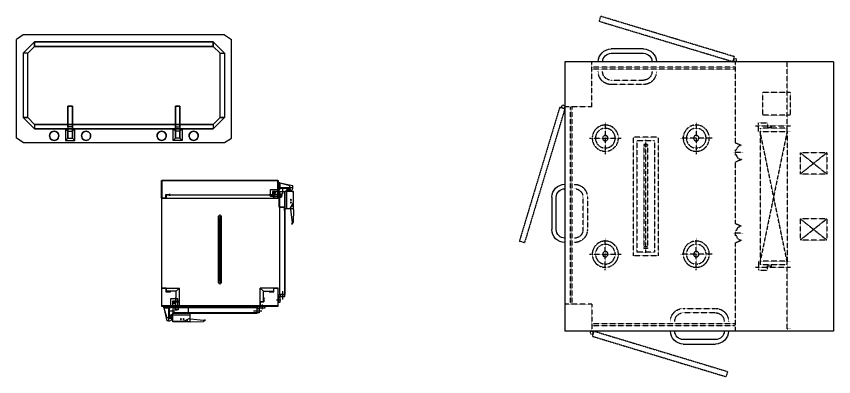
# Model space of a CAD drawing. Header units: millimetres. Extents: x 10903 to 284569, y 2319 to 62017.
# Drawn here: x 241395 to 245955, y 35593 to 37600 of the extents above; entities that cross this region are included whole.
import ezdxf

# ---------------------------------------------------------------- set-up
doc = ezdxf.new("R2010")
doc.units = ezdxf.units.MM
doc.linetypes.add('HIDDEN', pattern=[0.375, 0.25, -0.125])
doc.layers.add('빌트인', color=8, linetype='Continuous')

# ---------------------------------------------------------------- blocks, each defined once
blk = doc.blocks.new('SINK3')
at = {"layer": '빌트인', "linetype": 'Continuous'}
for p, q in [((-561.9, 0), (-600, -25.4)), ((-561.9, 0), (561.9, 0)), ((561.9, 0), (600, -25.4)), ((-600, -25.4), (-600, -574.6)), ((-413.7, -31.6), (-414.5, -38.2)), ((-414.5, -38.2), (-413.7, -31.6)), ((-413.7, -31.6), (-414.5, -38.2)), ((-414.5, -38.2), (-413.7, -31.6)), ((-414.5, -38.2), (-414.5, -38.2)), ((-414.5, -38.2), (-413.7, -44.8)), ((-414.5, -38.2), (-414.5, -38.2)), ((-413.7, -44.8), (-414.5, -38.2)), ((-414.5, -38.2), (-413.7, -44.8)), ((-413.7, -44.8), (-414.5, -38.2)), ((-411.1, -25.4), (-413.7, -31.6)), ((-413.7, -31.6), (-411.1, -25.4)), ((-411.1, -25.4), (-413.7, -31.6)), ((-413.7, -31.6), (-411.1, -25.4)), ((-413.7, -31.6), (-413.7, -31.6)), ((-413.7, -31.6), (-413.7, -31.6)), ((-413.7, -44.8), (-413.7, -44.8)), ((-413.7, -44.8), (-411.1, -51)), ((-413.7, -44.8), (-413.7, -44.8)), ((-411.1, -51), (-413.7, -44.8)), ((-413.7, -44.8), (-411.1, -51)), ((-411.1, -51), (-413.7, -44.8)), ((-407.1, -20.2), (-411.1, -25.4)), ((-411.1, -25.4), (-407.1, -20.2)), ((-407.1, -20.2), (-411.1, -25.4)), ((-411.1, -25.4), (-407.1, -20.2)), ((-411.1, -25.4), (-411.1, -25.4)), ((-411.1, -25.4), (-411.1, -25.4)), ((-401.8, -16.2), (-407.1, -20.2)), ((-407.1, -20.2), (-401.8, -16.2)), ((-401.8, -16.2), (-407.1, -20.2)), ((-407.1, -20.2), (-401.8, -16.2)), ((-407.1, -20.2), (-407.1, -20.2)), ((-407.1, -20.2), (-407.1, -20.2)), ((-395.6, -13.6), (-401.8, -16.2)), ((-401.8, -16.2), (-395.6, -13.6)), ((-395.6, -13.6), (-401.8, -16.2)), ((-401.8, -16.2), (-395.6, -13.6)), ((-401.8, -16.2), (-401.8, -16.2)), ((-401.8, -16.2), (-401.8, -16.2)), ((-389.1, -12.8), (-395.6, -13.6)), ((-395.6, -13.6), (-389.1, -12.8)), ((-389.1, -12.8), (-395.6, -13.6)), ((-395.6, -13.6), (-389.1, -12.8)), ((-395.6, -13.6), (-395.6, -13.6)), ((-395.6, -13.6), (-395.6, -13.6)), ((-382.5, -13.6), (-389.1, -12.8)), ((-389.1, -12.8), (-389.1, -12.8)), ((-389.1, -12.8), (-382.5, -13.6)), ((-382.5, -13.6), (-389.1, -12.8)), ((-389.1, -12.8), (-382.5, -13.6)), ((-389.1, -12.8), (-389.1, -12.8)), ((-376.3, -16.2), (-382.5, -13.6)), ((-382.5, -13.6), (-382.5, -13.6)), ((-382.5, -13.6), (-376.3, -16.2)), ((-376.3, -16.2), (-382.5, -13.6)), ((-382.5, -13.6), (-376.3, -16.2)), ((-382.5, -13.6), (-382.5, -13.6)), ((-371.1, -20.2), (-376.3, -16.2)), ((-376.3, -16.2), (-376.3, -16.2)), ((-376.3, -16.2), (-371.1, -20.2)), ((-371.1, -20.2), (-376.3, -16.2)), ((-376.3, -16.2), (-371.1, -20.2)), ((-376.3, -16.2), (-376.3, -16.2)), ((-367.1, -25.4), (-371.1, -20.2)), ((-371.1, -20.2), (-371.1, -20.2)), ((-371.1, -20.2), (-367.1, -25.4)), ((-367.1, -25.4), (-371.1, -20.2)), ((-371.1, -20.2), (-367.1, -25.4)), ((-371.1, -20.2), (-371.1, -20.2)), ((-364.5, -31.6), (-367.1, -25.4)), ((-367.1, -25.4), (-367.1, -25.4)), ((-367.1, -25.4), (-364.5, -31.6)), ((-364.5, -31.6), (-367.1, -25.4)), ((-367.1, -25.4), (-364.5, -31.6)), ((-367.1, -25.4), (-367.1, -25.4)), ((-367.1, -51), (-364.5, -44.8)), ((-364.5, -44.8), (-367.1, -51)), ((-367.1, -51), (-364.5, -44.8)), ((-364.5, -44.8), (-367.1, -51)), ((-363.6, -38.2), (-364.5, -31.6)), ((-364.5, -31.6), (-364.5, -31.6)), ((-364.5, -31.6), (-363.6, -38.2)), ((-363.6, -38.2), (-364.5, -31.6)), ((-364.5, -31.6), (-363.6, -38.2)), ((-364.5, -31.6), (-364.5, -31.6)), ((-364.5, -44.8), (-363.6, -38.2)), ((-363.6, -38.2), (-364.5, -44.8)), ((-364.5, -44.8), (-363.6, -38.2)), ((-363.6, -38.2), (-364.5, -44.8)), ((-364.5, -44.8), (-364.5, -44.8)), ((-364.5, -44.8), (-364.5, -44.8)), ((-363.6, -38.2), (-363.6, -38.2)), ((-363.6, -38.2), (-363.6, -38.2)), ((-312.8, -25.4), (-325.4, -12.8)), ((-325.4, -12.8), (-274.6, -12.8)), ((-325.4, -76.4), (-325.4, -12.8)), ((-312.8, -25.4), (-325.4, -12.8)), ((-312.8, -89.1), (-312.8, -25.4)), ((-312.8, -25.4), (-287.2, -25.4)), ((-312.8, -25.4), (-312.8, -63.6)), ((-312.8, -89.1), (-312.8, -25.4)), ((-312.8, -25.4), (-287.2, -25.4)), ((-287.2, -25.4), (-274.6, -12.8)), ((-287.2, -25.4), (-274.6, -12.8)), ((-287.2, -25.4), (-287.2, -89.1)), ((-287.2, -25.4), (-287.2, -63.6)), ((-287.2, -89.1), (-287.2, -25.4)), ((-274.6, -12.8), (-274.6, -76.4)), ((-235.5, -31.6), (-236.4, -38.2)), ((-236.4, -38.2), (-235.5, -31.6)), ((-235.5, -31.6), (-236.4, -38.2)), ((-236.4, -38.2), (-235.5, -31.6)), ((-236.4, -38.2), (-236.4, -38.2)), ((-236.4, -38.2), (-235.5, -44.8)), ((-236.4, -38.2), (-236.4, -38.2)), ((-235.5, -44.8), (-236.4, -38.2)), ((-236.4, -38.2), (-235.5, -44.8)), ((-235.5, -44.8), (-236.4, -38.2)), ((-232.9, -25.4), (-235.5, -31.6)), ((-235.5, -31.6), (-232.9, -25.4)), ((-232.9, -25.4), (-235.5, -31.6)), ((-235.5, -31.6), (-232.9, -25.4)), ((-235.5, -31.6), (-235.5, -31.6)), ((-235.5, -31.6), (-235.5, -31.6)), ((-235.5, -44.8), (-235.5, -44.8)), ((-235.5, -44.8), (-232.9, -51)), ((-235.5, -44.8), (-235.5, -44.8)), ((-232.9, -51), (-235.5, -44.8)), ((-235.5, -44.8), (-232.9, -51)), ((-232.9, -51), (-235.5, -44.8)), ((-228.9, -20.2), (-232.9, -25.4)), ((-232.9, -25.4), (-228.9, -20.2)), ((-228.9, -20.2), (-232.9, -25.4)), ((-232.9, -25.4), (-228.9, -20.2)), ((-232.9, -25.4), (-232.9, -25.4)), ((-232.9, -25.4), (-232.9, -25.4)), ((-223.7, -16.2), (-228.9, -20.2)), ((-228.9, -20.2), (-223.7, -16.2)), ((-223.7, -16.2), (-228.9, -20.2)), ((-228.9, -20.2), (-223.7, -16.2)), ((-228.9, -20.2), (-228.9, -20.2)), ((-228.9, -20.2), (-228.9, -20.2)), ((-217.5, -13.6), (-223.7, -16.2)), ((-223.7, -16.2), (-217.5, -13.6)), ((-217.5, -13.6), (-223.7, -16.2)), ((-223.7, -16.2), (-217.5, -13.6)), ((-223.7, -16.2), (-223.7, -16.2)), ((-223.7, -16.2), (-223.7, -16.2)), ((-210.9, -12.8), (-217.5, -13.6)), ((-217.5, -13.6), (-210.9, -12.8)), ((-210.9, -12.8), (-217.5, -13.6)), ((-217.5, -13.6), (-210.9, -12.8)), ((-217.5, -13.6), (-217.5, -13.6)), ((-217.5, -13.6), (-217.5, -13.6)), ((-204.4, -13.6), (-210.9, -12.8)), ((-210.9, -12.8), (-210.9, -12.8)), ((-210.9, -12.8), (-204.4, -13.6)), ((-204.4, -13.6), (-210.9, -12.8)), ((-210.9, -12.8), (-204.4, -13.6)), ((-210.9, -12.8), (-210.9, -12.8)), ((-198.2, -16.2), (-204.4, -13.6)), ((-204.4, -13.6), (-204.4, -13.6)), ((-204.4, -13.6), (-198.2, -16.2)), ((-198.2, -16.2), (-204.4, -13.6)), ((-204.4, -13.6), (-198.2, -16.2)), ((-204.4, -13.6), (-204.4, -13.6)), ((-192.9, -20.2), (-198.2, -16.2)), ((-198.2, -16.2), (-198.2, -16.2)), ((-198.2, -16.2), (-192.9, -20.2)), ((-192.9, -20.2), (-198.2, -16.2)), ((-198.2, -16.2), (-192.9, -20.2)), ((-198.2, -16.2), (-198.2, -16.2)), ((-188.9, -25.4), (-192.9, -20.2)), ((-192.9, -20.2), (-192.9, -20.2)), ((-192.9, -20.2), (-188.9, -25.4)), ((-188.9, -25.4), (-192.9, -20.2)), ((-192.9, -20.2), (-188.9, -25.4)), ((-192.9, -20.2), (-192.9, -20.2)), ((-186.3, -31.6), (-188.9, -25.4)), ((-188.9, -25.4), (-188.9, -25.4)), ((-188.9, -25.4), (-186.3, -31.6)), ((-186.3, -31.6), (-188.9, -25.4)), ((-188.9, -25.4), (-186.3, -31.6)), ((-188.9, -25.4), (-188.9, -25.4)), ((-188.9, -51), (-186.3, -44.8)), ((-186.3, -44.8), (-188.9, -51)), ((-188.9, -51), (-186.3, -44.8)), ((-186.3, -44.8), (-188.9, -51)), ((-185.5, -38.2), (-186.3, -31.6)), ((-186.3, -31.6), (-186.3, -31.6)), ((-186.3, -31.6), (-185.5, -38.2)), ((-185.5, -38.2), (-186.3, -31.6)), ((-186.3, -31.6), (-185.5, -38.2)), ((-186.3, -31.6), (-186.3, -31.6)), ((-186.3, -44.8), (-185.5, -38.2)), ((-185.5, -38.2), (-186.3, -44.8)), ((-186.3, -44.8), (-185.5, -38.2)), ((-185.5, -38.2), (-186.3, -44.8)), ((-186.3, -44.8), (-186.3, -44.8)), ((-186.3, -44.8), (-186.3, -44.8)), ((-185.5, -38.2), (-185.5, -38.2)), ((-185.5, -38.2), (-185.5, -38.2)), ((185.5, -38.2), (186.3, -31.6)), ((186.3, -31.6), (185.5, -38.2)), ((185.5, -38.2), (186.3, -31.6)), ((186.3, -31.6), (185.5, -38.2)), ((186.3, -44.8), (185.5, -38.2)), ((185.5, -38.2), (185.5, -38.2)), ((185.5, -38.2), (186.3, -44.8)), ((186.3, -44.8), (185.5, -38.2)), ((185.5, -38.2), (186.3, -44.8)), ((185.5, -38.2), (185.5, -38.2)), ((186.3, -31.6), (188.9, -25.4)), ((188.9, -25.4), (186.3, -31.6)), ((186.3, -31.6), (188.9, -25.4)), ((188.9, -25.4), (186.3, -31.6)), ((186.3, -31.6), (186.3, -31.6)), ((186.3, -31.6), (186.3, -31.6)), ((188.9, -51), (186.3, -44.8)), ((186.3, -44.8), (186.3, -44.8)), ((186.3, -44.8), (188.9, -51)), ((188.9, -51), (186.3, -44.8)), ((186.3, -44.8), (188.9, -51)), ((186.3, -44.8), (186.3, -44.8)), ((188.9, -25.4), (192.9, -20.2)), ((192.9, -20.2), (188.9, -25.4)), ((188.9, -25.4), (192.9, -20.2)), ((192.9, -20.2), (188.9, -25.4)), ((188.9, -25.4), (188.9, -25.4)), ((188.9, -25.4), (188.9, -25.4)), ((192.9, -20.2), (198.2, -16.2)), ((198.2, -16.2), (192.9, -20.2)), ((192.9, -20.2), (198.2, -16.2)), ((198.2, -16.2), (192.9, -20.2)), ((192.9, -20.2), (192.9, -20.2)), ((192.9, -20.2), (192.9, -20.2)), ((198.2, -16.2), (204.4, -13.6)), ((204.4, -13.6), (198.2, -16.2)), ((198.2, -16.2), (204.4, -13.6)), ((204.4, -13.6), (198.2, -16.2)), ((198.2, -16.2), (198.2, -16.2)), ((198.2, -16.2), (198.2, -16.2)), ((204.4, -13.6), (210.9, -12.8)), ((210.9, -12.8), (204.4, -13.6)), ((204.4, -13.6), (210.9, -12.8)), ((210.9, -12.8), (204.4, -13.6)), ((204.4, -13.6), (204.4, -13.6)), ((204.4, -13.6), (204.4, -13.6)), ((210.9, -12.8), (210.9, -12.8)), ((210.9, -12.8), (217.5, -13.6)), ((210.9, -12.8), (210.9, -12.8)), ((217.5, -13.6), (210.9, -12.8)), ((210.9, -12.8), (217.5, -13.6)), ((217.5, -13.6), (210.9, -12.8)), ((217.5, -13.6), (217.5, -13.6)), ((217.5, -13.6), (223.7, -16.2)), ((217.5, -13.6), (217.5, -13.6)), ((223.7, -16.2), (217.5, -13.6)), ((217.5, -13.6), (223.7, -16.2)), ((223.7, -16.2), (217.5, -13.6)), ((223.7, -16.2), (223.7, -16.2)), ((223.7, -16.2), (228.9, -20.2)), ((223.7, -16.2), (223.7, -16.2)), ((228.9, -20.2), (223.7, -16.2)), ((223.7, -16.2), (228.9, -20.2)), ((228.9, -20.2), (223.7, -16.2)), ((228.9, -20.2), (228.9, -20.2)), ((228.9, -20.2), (232.9, -25.4)), ((228.9, -20.2), (228.9, -20.2)), ((232.9, -25.4), (228.9, -20.2)), ((228.9, -20.2), (232.9, -25.4)), ((232.9, -25.4), (228.9, -20.2)), ((232.9, -25.4), (232.9, -25.4)), ((232.9, -25.4), (235.5, -31.6)), ((232.9, -25.4), (232.9, -25.4)), ((235.5, -31.6), (232.9, -25.4)), ((232.9, -25.4), (235.5, -31.6)), ((235.5, -31.6), (232.9, -25.4)), ((235.5, -44.8), (232.9, -51)), ((232.9, -51), (235.5, -44.8)), ((235.5, -44.8), (232.9, -51)), ((232.9, -51), (235.5, -44.8)), ((235.5, -31.6), (235.5, -31.6)), ((235.5, -31.6), (236.4, -38.2)), ((235.5, -31.6), (235.5, -31.6)), ((236.4, -38.2), (235.5, -31.6)), ((235.5, -31.6), (236.4, -38.2)), ((236.4, -38.2), (235.5, -31.6)), ((236.4, -38.2), (235.5, -44.8)), ((235.5, -44.8), (236.4, -38.2)), ((236.4, -38.2), (235.5, -44.8)), ((235.5, -44.8), (236.4, -38.2)), ((235.5, -44.8), (235.5, -44.8)), ((235.5, -44.8), (235.5, -44.8)), ((236.4, -38.2), (236.4, -38.2)), ((236.4, -38.2), (236.4, -38.2)), ((287.2, -25.4), (274.6, -12.8)), ((325.4, -12.8), (274.6, -12.8)), ((274.6, -12.8), (274.6, -76.4)), ((287.2, -25.4), (274.6, -12.8)), ((287.2, -25.4), (287.2, -89.1)), ((312.8, -25.4), (287.2, -25.4)), ((287.2, -25.4), (287.2, -63.6)), ((287.2, -89.1), (287.2, -25.4)), ((312.8, -25.4), (287.2, -25.4)), ((312.8, -25.4), (325.4, -12.8)), ((312.8, -25.4), (325.4, -12.8)), ((312.8, -89.1), (312.8, -25.4)), ((312.8, -25.4), (312.8, -63.6)), ((312.8, -89.1), (312.8, -25.4)), ((325.4, -76.4), (325.4, -12.8)), ((363.6, -38.2), (364.5, -31.6)), ((364.5, -31.6), (363.6, -38.2)), ((363.6, -38.2), (364.5, -31.6)), ((364.5, -31.6), (363.6, -38.2)), ((364.5, -44.8), (363.6, -38.2)), ((363.6, -38.2), (363.6, -38.2)), ((363.6, -38.2), (364.5, -44.8)), ((364.5, -44.8), (363.6, -38.2)), ((363.6, -38.2), (364.5, -44.8)), ((363.6, -38.2), (363.6, -38.2)), ((364.5, -31.6), (367.1, -25.4)), ((367.1, -25.4), (364.5, -31.6)), ((364.5, -31.6), (367.1, -25.4)), ((367.1, -25.4), (364.5, -31.6)), ((364.5, -31.6), (364.5, -31.6)), ((364.5, -31.6), (364.5, -31.6)), ((367.1, -51), (364.5, -44.8)), ((364.5, -44.8), (364.5, -44.8)), ((364.5, -44.8), (367.1, -51)), ((367.1, -51), (364.5, -44.8)), ((364.5, -44.8), (367.1, -51)), ((364.5, -44.8), (364.5, -44.8)), ((367.1, -25.4), (371.1, -20.2)), ((371.1, -20.2), (367.1, -25.4)), ((367.1, -25.4), (371.1, -20.2)), ((371.1, -20.2), (367.1, -25.4)), ((367.1, -25.4), (367.1, -25.4)), ((367.1, -25.4), (367.1, -25.4)), ((371.1, -20.2), (376.3, -16.2)), ((376.3, -16.2), (371.1, -20.2)), ((371.1, -20.2), (376.3, -16.2)), ((376.3, -16.2), (371.1, -20.2)), ((371.1, -20.2), (371.1, -20.2)), ((371.1, -20.2), (371.1, -20.2)), ((376.3, -16.2), (382.5, -13.6)), ((382.5, -13.6), (376.3, -16.2)), ((376.3, -16.2), (382.5, -13.6)), ((382.5, -13.6), (376.3, -16.2)), ((376.3, -16.2), (376.3, -16.2)), ((376.3, -16.2), (376.3, -16.2)), ((382.5, -13.6), (389.1, -12.8)), ((389.1, -12.8), (382.5, -13.6)), ((382.5, -13.6), (389.1, -12.8)), ((389.1, -12.8), (382.5, -13.6)), ((382.5, -13.6), (382.5, -13.6)), ((382.5, -13.6), (382.5, -13.6)), ((389.1, -12.8), (389.1, -12.8)), ((389.1, -12.8), (395.6, -13.6)), ((389.1, -12.8), (389.1, -12.8)), ((395.6, -13.6), (389.1, -12.8)), ((389.1, -12.8), (395.6, -13.6)), ((395.6, -13.6), (389.1, -12.8)), ((395.6, -13.6), (395.6, -13.6)), ((395.6, -13.6), (401.8, -16.2)), ((395.6, -13.6), (395.6, -13.6)), ((401.8, -16.2), (395.6, -13.6)), ((395.6, -13.6), (401.8, -16.2)), ((401.8, -16.2), (395.6, -13.6)), ((401.8, -16.2), (401.8, -16.2)), ((401.8, -16.2), (407.1, -20.2)), ((401.8, -16.2), (401.8, -16.2)), ((407.1, -20.2), (401.8, -16.2)), ((401.8, -16.2), (407.1, -20.2)), ((407.1, -20.2), (401.8, -16.2)), ((407.1, -20.2), (407.1, -20.2)), ((407.1, -20.2), (411.1, -25.4)), ((407.1, -20.2), (407.1, -20.2)), ((411.1, -25.4), (407.1, -20.2)), ((407.1, -20.2), (411.1, -25.4)), ((411.1, -25.4), (407.1, -20.2)), ((411.1, -25.4), (411.1, -25.4)), ((411.1, -25.4), (413.7, -31.6)), ((411.1, -25.4), (411.1, -25.4)), ((413.7, -31.6), (411.1, -25.4)), ((411.1, -25.4), (413.7, -31.6)), ((413.7, -31.6), (411.1, -25.4)), ((413.7, -44.8), (411.1, -51)), ((411.1, -51), (413.7, -44.8)), ((413.7, -44.8), (411.1, -51)), ((411.1, -51), (413.7, -44.8)), ((413.7, -31.6), (413.7, -31.6)), ((413.7, -31.6), (414.5, -38.2)), ((413.7, -31.6), (413.7, -31.6)), ((414.5, -38.2), (413.7, -31.6)), ((413.7, -31.6), (414.5, -38.2)), ((414.5, -38.2), (413.7, -31.6)), ((414.5, -38.2), (413.7, -44.8)), ((413.7, -44.8), (414.5, -38.2)), ((414.5, -38.2), (413.7, -44.8)), ((413.7, -44.8), (414.5, -38.2)), ((413.7, -44.8), (413.7, -44.8)), ((413.7, -44.8), (413.7, -44.8)), ((414.5, -38.2), (414.5, -38.2)), ((414.5, -38.2), (414.5, -38.2)), ((600, -25.4), (600, -574.6)), ((-498.2, -76.4), (-561.9, -140.1)), ((-561.9, -140.1), (-498.2, -76.4)), ((498.2, -76.4), (-498.2, -76.4)), ((-498.2, -101.8), (-498.2, -76.4)), ((-498.2, -76.4), (498.2, -76.4)), ((-498.2, -101.8), (-498.2, -76.4)), ((-411.1, -51), (-411.1, -51)), ((-411.1, -51), (-407.1, -56.2)), ((-411.1, -51), (-411.1, -51)), ((-407.1, -56.2), (-411.1, -51)), ((-411.1, -51), (-407.1, -56.2)), ((-407.1, -56.2), (-411.1, -51)), ((-407.1, -56.2), (-407.1, -56.2)), ((-407.1, -56.2), (-401.8, -60.2)), ((-407.1, -56.2), (-407.1, -56.2)), ((-401.8, -60.2), (-407.1, -56.2)), ((-407.1, -56.2), (-401.8, -60.2)), ((-401.8, -60.2), (-407.1, -56.2)), ((-401.8, -60.2), (-401.8, -60.2)), ((-401.8, -60.2), (-395.6, -62.8)), ((-401.8, -60.2), (-401.8, -60.2)), ((-395.6, -62.8), (-401.8, -60.2)), ((-401.8, -60.2), (-395.6, -62.8)), ((-395.6, -62.8), (-401.8, -60.2)), ((-395.6, -62.8), (-395.6, -62.8)), ((-395.6, -62.8), (-389.1, -63.6)), ((-395.6, -62.8), (-395.6, -62.8)), ((-389.1, -63.6), (-395.6, -62.8)), ((-395.6, -62.8), (-389.1, -63.6)), ((-389.1, -63.6), (-395.6, -62.8)), ((-389.1, -63.6), (-382.5, -62.8)), ((-382.5, -62.8), (-389.1, -63.6)), ((-389.1, -63.6), (-382.5, -62.8)), ((-382.5, -62.8), (-389.1, -63.6)), ((-389.1, -63.6), (-389.1, -63.6)), ((-389.1, -63.6), (-389.1, -63.6)), ((-382.5, -62.8), (-376.3, -60.2)), ((-376.3, -60.2), (-382.5, -62.8)), ((-382.5, -62.8), (-376.3, -60.2)), ((-376.3, -60.2), (-382.5, -62.8)), ((-382.5, -62.8), (-382.5, -62.8)), ((-382.5, -62.8), (-382.5, -62.8)), ((-376.3, -60.2), (-371.1, -56.2)), ((-371.1, -56.2), (-376.3, -60.2)), ((-376.3, -60.2), (-371.1, -56.2)), ((-371.1, -56.2), (-376.3, -60.2)), ((-376.3, -60.2), (-376.3, -60.2)), ((-376.3, -60.2), (-376.3, -60.2)), ((-371.1, -56.2), (-367.1, -51)), ((-367.1, -51), (-371.1, -56.2)), ((-371.1, -56.2), (-367.1, -51)), ((-367.1, -51), (-371.1, -56.2)), ((-371.1, -56.2), (-371.1, -56.2)), ((-371.1, -56.2), (-371.1, -56.2)), ((-367.1, -51), (-367.1, -51)), ((-367.1, -51), (-367.1, -51)), ((-325.4, -76.4), (-312.8, -63.6)), ((-312.8, -63.6), (-325.4, -76.4)), ((-274.6, -76.4), (-325.4, -76.4)), ((-312.8, -101.8), (-312.8, -63.6)), ((-312.8, -63.6), (-287.2, -63.6)), ((-312.8, -101.8), (-312.8, -63.6)), ((-312.8, -63.6), (-287.2, -63.6)), ((-312.8, -89.1), (-312.8, -203.6)), ((-287.2, -89.1), (-312.8, -89.1)), ((-287.2, -89.1), (-312.8, -89.1)), ((-312.8, -89.1), (-312.8, -101.8)), ((-312.8, -101.8), (-312.8, -89.1)), ((-312.8, -89.1), (-312.8, -203.6)), ((-287.2, -63.6), (-287.2, -101.8)), ((-287.2, -63.6), (-287.2, -101.8)), ((-287.2, -63.6), (-274.6, -76.4)), ((-274.6, -76.4), (-287.2, -63.6)), ((-287.2, -203.6), (-287.2, -89.1)), ((-287.2, -101.8), (-287.2, -89.1)), ((-287.2, -89.1), (-287.2, -203.6)), ((-287.2, -101.8), (-287.2, -89.1)), ((-232.9, -51), (-232.9, -51)), ((-232.9, -51), (-228.9, -56.2)), ((-232.9, -51), (-232.9, -51)), ((-228.9, -56.2), (-232.9, -51)), ((-232.9, -51), (-228.9, -56.2)), ((-228.9, -56.2), (-232.9, -51)), ((-228.9, -56.2), (-228.9, -56.2)), ((-228.9, -56.2), (-223.7, -60.2)), ((-228.9, -56.2), (-228.9, -56.2)), ((-223.7, -60.2), (-228.9, -56.2)), ((-228.9, -56.2), (-223.7, -60.2)), ((-223.7, -60.2), (-228.9, -56.2)), ((-223.7, -60.2), (-223.7, -60.2)), ((-223.7, -60.2), (-217.5, -62.8)), ((-223.7, -60.2), (-223.7, -60.2)), ((-217.5, -62.8), (-223.7, -60.2)), ((-223.7, -60.2), (-217.5, -62.8)), ((-217.5, -62.8), (-223.7, -60.2)), ((-217.5, -62.8), (-217.5, -62.8)), ((-217.5, -62.8), (-210.9, -63.6)), ((-217.5, -62.8), (-217.5, -62.8)), ((-217.5, -62.8), (-210.9, -63.6)), ((-210.9, -63.6), (-217.5, -62.8)), ((-217.5, -62.8), (-210.9, -63.6)), ((-210.9, -63.6), (-204.4, -62.8)), ((-204.4, -62.8), (-210.9, -63.6)), ((-210.9, -63.6), (-204.4, -62.8)), ((-204.4, -62.8), (-210.9, -63.6)), ((-210.9, -63.6), (-210.9, -63.6)), ((-210.9, -63.6), (-210.9, -63.6)), ((-204.4, -62.8), (-198.2, -60.2)), ((-198.2, -60.2), (-204.4, -62.8)), ((-204.4, -62.8), (-198.2, -60.2)), ((-198.2, -60.2), (-204.4, -62.8)), ((-204.4, -62.8), (-204.4, -62.8)), ((-204.4, -62.8), (-204.4, -62.8)), ((-198.2, -60.2), (-192.9, -56.2)), ((-192.9, -56.2), (-198.2, -60.2)), ((-198.2, -60.2), (-192.9, -56.2)), ((-192.9, -56.2), (-198.2, -60.2)), ((-198.2, -60.2), (-198.2, -60.2)), ((-198.2, -60.2), (-198.2, -60.2)), ((-192.9, -56.2), (-188.9, -51)), ((-188.9, -51), (-192.9, -56.2)), ((-192.9, -56.2), (-188.9, -51)), ((-188.9, -51), (-192.9, -56.2)), ((-192.9, -56.2), (-192.9, -56.2)), ((-192.9, -56.2), (-192.9, -56.2)), ((-188.9, -51), (-188.9, -51)), ((-188.9, -51), (-188.9, -51)), ((192.9, -56.2), (188.9, -51)), ((188.9, -51), (188.9, -51)), ((188.9, -51), (192.9, -56.2)), ((192.9, -56.2), (188.9, -51)), ((188.9, -51), (192.9, -56.2)), ((188.9, -51), (188.9, -51)), ((198.2, -60.2), (192.9, -56.2)), ((192.9, -56.2), (192.9, -56.2)), ((192.9, -56.2), (198.2, -60.2)), ((198.2, -60.2), (192.9, -56.2)), ((192.9, -56.2), (198.2, -60.2)), ((192.9, -56.2), (192.9, -56.2)), ((204.4, -62.8), (198.2, -60.2)), ((198.2, -60.2), (198.2, -60.2)), ((198.2, -60.2), (204.4, -62.8)), ((204.4, -62.8), (198.2, -60.2)), ((198.2, -60.2), (204.4, -62.8)), ((198.2, -60.2), (198.2, -60.2)), ((210.9, -63.6), (204.4, -62.8)), ((204.4, -62.8), (204.4, -62.8)), ((204.4, -62.8), (210.9, -63.6)), ((210.9, -63.6), (204.4, -62.8)), ((204.4, -62.8), (210.9, -63.6)), ((204.4, -62.8), (204.4, -62.8)), ((217.5, -62.8), (210.9, -63.6)), ((217.5, -62.8), (210.9, -63.6)), ((210.9, -63.6), (217.5, -62.8)), ((217.5, -62.8), (210.9, -63.6)), ((210.9, -63.6), (210.9, -63.6)), ((210.9, -63.6), (210.9, -63.6)), ((223.7, -60.2), (217.5, -62.8)), ((217.5, -62.8), (223.7, -60.2)), ((223.7, -60.2), (217.5, -62.8)), ((217.5, -62.8), (223.7, -60.2)), ((217.5, -62.8), (217.5, -62.8)), ((217.5, -62.8), (217.5, -62.8)), ((228.9, -56.2), (223.7, -60.2)), ((223.7, -60.2), (228.9, -56.2)), ((228.9, -56.2), (223.7, -60.2)), ((223.7, -60.2), (228.9, -56.2)), ((223.7, -60.2), (223.7, -60.2)), ((223.7, -60.2), (223.7, -60.2)), ((232.9, -51), (228.9, -56.2)), ((228.9, -56.2), (232.9, -51)), ((232.9, -51), (228.9, -56.2)), ((228.9, -56.2), (232.9, -51)), ((228.9, -56.2), (228.9, -56.2)), ((228.9, -56.2), (228.9, -56.2)), ((232.9, -51), (232.9, -51)), ((232.9, -51), (232.9, -51)), ((287.2, -63.6), (274.6, -76.4)), ((274.6, -76.4), (287.2, -63.6)), ((274.6, -76.4), (325.4, -76.4)), ((287.2, -63.6), (287.2, -101.8)), ((312.8, -63.6), (287.2, -63.6)), ((287.2, -63.6), (287.2, -101.8)), ((312.8, -63.6), (287.2, -63.6)), ((287.2, -203.6), (287.2, -89.1)), ((287.2, -89.1), (312.8, -89.1)), ((287.2, -89.1), (312.8, -89.1)), ((287.2, -101.8), (287.2, -89.1)), ((287.2, -89.1), (287.2, -203.6)), ((287.2, -101.8), (287.2, -89.1)), ((312.8, -101.8), (312.8, -63.6)), ((312.8, -101.8), (312.8, -63.6)), ((325.4, -76.4), (312.8, -63.6)), ((312.8, -63.6), (325.4, -76.4)), ((312.8, -89.1), (312.8, -203.6)), ((312.8, -89.1), (312.8, -101.8)), ((312.8, -101.8), (312.8, -89.1)), ((312.8, -89.1), (312.8, -203.6)), ((371.1, -56.2), (367.1, -51)), ((367.1, -51), (367.1, -51)), ((367.1, -51), (371.1, -56.2)), ((371.1, -56.2), (367.1, -51)), ((367.1, -51), (371.1, -56.2)), ((367.1, -51), (367.1, -51)), ((376.3, -60.2), (371.1, -56.2)), ((371.1, -56.2), (371.1, -56.2)), ((371.1, -56.2), (376.3, -60.2)), ((376.3, -60.2), (371.1, -56.2)), ((371.1, -56.2), (376.3, -60.2)), ((371.1, -56.2), (371.1, -56.2)), ((382.5, -62.8), (376.3, -60.2)), ((376.3, -60.2), (376.3, -60.2)), ((376.3, -60.2), (382.5, -62.8)), ((382.5, -62.8), (376.3, -60.2)), ((376.3, -60.2), (382.5, -62.8)), ((376.3, -60.2), (376.3, -60.2)), ((389.1, -63.6), (382.5, -62.8)), ((382.5, -62.8), (382.5, -62.8)), ((382.5, -62.8), (389.1, -63.6)), ((389.1, -63.6), (382.5, -62.8)), ((382.5, -62.8), (389.1, -63.6)), ((382.5, -62.8), (382.5, -62.8)), ((395.6, -62.8), (389.1, -63.6)), ((389.1, -63.6), (395.6, -62.8)), ((395.6, -62.8), (389.1, -63.6)), ((389.1, -63.6), (395.6, -62.8)), ((389.1, -63.6), (389.1, -63.6)), ((389.1, -63.6), (389.1, -63.6)), ((401.8, -60.2), (395.6, -62.8)), ((395.6, -62.8), (401.8, -60.2)), ((401.8, -60.2), (395.6, -62.8)), ((395.6, -62.8), (401.8, -60.2)), ((395.6, -62.8), (395.6, -62.8)), ((395.6, -62.8), (395.6, -62.8)), ((407.1, -56.2), (401.8, -60.2)), ((401.8, -60.2), (407.1, -56.2)), ((407.1, -56.2), (401.8, -60.2)), ((401.8, -60.2), (407.1, -56.2)), ((401.8, -60.2), (401.8, -60.2)), ((401.8, -60.2), (401.8, -60.2)), ((411.1, -51), (407.1, -56.2)), ((407.1, -56.2), (411.1, -51)), ((411.1, -51), (407.1, -56.2)), ((407.1, -56.2), (411.1, -51)), ((407.1, -56.2), (407.1, -56.2)), ((407.1, -56.2), (407.1, -56.2)), ((411.1, -51), (411.1, -51)), ((411.1, -51), (411.1, -51)), ((498.2, -76.4), (561.9, -140.1)), ((498.2, -101.8), (498.2, -76.4)), ((561.9, -140.1), (498.2, -76.4)), ((498.2, -101.8), (498.2, -76.4)), ((-536.4, -140.1), (-498.2, -101.8)), ((-498.2, -101.8), (-536.4, -140.1)), ((-498.2, -101.8), (498.2, -101.8)), ((498.2, -101.8), (-498.2, -101.8)), ((-312.8, -101.8), (-312.8, -203.6)), ((-312.8, -101.8), (-287.2, -101.8)), ((-287.2, -101.8), (-312.8, -101.8)), ((-312.8, -203.6), (-312.8, -101.8)), ((-287.2, -203.6), (-287.2, -101.8)), ((-287.2, -203.6), (-287.2, -101.8)), ((287.2, -203.6), (287.2, -101.8)), ((312.8, -101.8), (287.2, -101.8)), ((287.2, -101.8), (312.8, -101.8)), ((287.2, -203.6), (287.2, -101.8)), ((312.8, -101.8), (312.8, -203.6)), ((312.8, -203.6), (312.8, -101.8)), ((536.4, -140.1), (498.2, -101.8)), ((498.2, -101.8), (536.4, -140.1)), ((-561.9, -498.2), (-561.9, -140.1)), ((-561.9, -140.1), (-536.4, -140.1)), ((-561.9, -498.2), (-561.9, -140.1)), ((-536.4, -140.1), (-561.9, -140.1)), ((-536.4, -140.1), (-536.4, -498.2)), ((-536.4, -140.1), (-536.4, -498.2)), ((536.4, -140.1), (536.4, -498.2)), ((536.4, -140.1), (536.4, -498.2)), ((561.9, -140.1), (536.4, -140.1)), ((536.4, -140.1), (561.9, -140.1)), ((561.9, -498.2), (561.9, -140.1)), ((561.9, -498.2), (561.9, -140.1)), ((-312.8, -203.6), (-287.2, -203.6)), ((-312.8, -203.6), (-287.2, -203.6)), ((-312.8, -203.6), (-312.8, -203.6)), ((-287.2, -203.6), (-312.8, -203.6)), ((-312.8, -203.6), (-287.2, -203.6)), ((-312.8, -203.6), (-312.8, -203.6)), ((-287.2, -203.6), (-287.2, -203.6)), ((-287.2, -203.6), (-287.2, -203.6)), ((312.8, -203.6), (287.2, -203.6)), ((312.8, -203.6), (287.2, -203.6)), ((287.2, -203.6), (312.8, -203.6)), ((287.2, -203.6), (287.2, -203.6)), ((312.8, -203.6), (287.2, -203.6)), ((287.2, -203.6), (287.2, -203.6)), ((312.8, -203.6), (312.8, -203.6)), ((312.8, -203.6), (312.8, -203.6)), ((-561.9, -498.2), (-498.2, -561.9)), ((-536.4, -498.2), (-561.9, -498.2)), ((-561.9, -498.2), (-498.2, -561.9)), ((-536.4, -498.2), (-561.9, -498.2)), ((-536.4, -498.2), (-498.2, -536.4)), ((-498.2, -536.4), (-536.4, -498.2)), ((561.9, -498.2), (498.2, -561.9)), ((536.4, -498.2), (498.2, -536.4)), ((561.9, -498.2), (498.2, -561.9)), ((498.2, -536.4), (536.4, -498.2)), ((536.4, -498.2), (561.9, -498.2)), ((536.4, -498.2), (561.9, -498.2)), ((498.2, -536.4), (-498.2, -536.4)), ((-498.2, -561.9), (-498.2, -536.4)), ((-498.2, -536.4), (498.2, -536.4)), ((-498.2, -536.4), (-498.2, -561.9)), ((498.2, -561.9), (498.2, -536.4)), ((498.2, -536.4), (498.2, -561.9)), ((-561.9, -600), (-600, -574.6)), ((-498.2, -561.9), (498.2, -561.9)), ((498.2, -561.9), (-498.2, -561.9)), ((561.9, -600), (600, -574.6)), ((561.9, -600), (-561.9, -600))]:
    blk.add_line(p, q, dxfattribs=at)
blk = doc.blocks.new('AS-02')
at = {"layer": '빌트인', "linetype": 'HIDDEN'}
for p, q in [((553.3, 778.7), (1299.2, 1003.8)), ((1307.9, 975.1), (1299.2, 1003.8)), ((562, 750), (1307.9, 975.1)), ((562, 750), (553.3, 778.7)), ((260, 361), (260, 750)), ((550, 750), (550, 300.3)), ((1350, 500), (1350, 750)), ((550, 720), (1350, 720)), ((550, 710), (1350, 710)), ((1241.2, 648.2), (1061.4, 648.2)), ((1061.2, 624), (1241.4, 624)), ((242, 579), (397, 579)), ((242, 579), (242, 454)), ((397, 579), (397, 454)), ((1350, 500), (1500, 500)), ((1460, 500), (1460, -600)), ((1470, 500), (1470, -600)), ((1500, 488), (1528.7, 496.7)), ((1500, 488), (1725.1, -257.9)), ((1528.7, 496.7), (1753.8, -249.2)), ((242, 454), (397, 454)), ((419.9, 411.4), (369.9, 411.4)), ((369.9, 411.4), (369.9, 386.4)), ((419.9, 361.4), (419.9, 411.4)), ((766.7, 414), (766.7, 236.2)), ((1274, 414), (1274, 236.2)), ((435.7, 393), (240, 393)), ((260, 381), (410, 381)), ((369.9, 386.4), (344.9, 386.4)), ((410, 381), (410, -381)), ((260, 361), (240, 361)), ((260, -361), (410, 361)), ((260, 361), (410, -361)), ((260, 361), (260, -361)), ((260, 361), (410, 361)), ((677.8, 325.1), (855.6, 325.1)), ((979, 330), (979, -330)), ((979, 330), (1119, 330)), ((1119, 330), (1119, -330)), ((1362.9, 325.1), (1185.1, 325.1)), ((550, 300.3), (514, 285.3)), ((999, 310), (999, -310)), ((999, 310), (1099, 310)), ((1039, 290), (1039, -290)), ((1039, 290), (1059, 290)), ((1039, 280), (1059, 280)), ((1049, 315.6), (1049, -313.7)), ((1059, 290), (1059, -290)), ((1099, 310), (1099, -310)), ((37.2, 244), (37.2, 124)), ((37.2, 244), (187.2, 244)), ((37.2, 244), (187.2, 124)), ((37.2, 124), (187.2, 244)), ((187.2, 244), (187.2, 124)), ((505.1, 245.3), (559.4, 245.3)), ((540, 260.3), (550, 260.3)), ((540, 230.3), (550, 230.3)), ((550, 260.3), (550, 230.3)), ((514, 205.3), (550, 190.3)), ((550, 190.3), (550, -149.7)), ((37.2, 124), (187.2, 124)), ((1374.2, -4.2), (1374.2, -184.4)), ((1398.5, -184.2), (1398.5, -4.4)), ((37.2, -124), (187.2, -124)), ((37.2, -124), (37.2, -244)), ((37.2, -124), (187.2, -244)), ((37.2, -244), (187.2, -124)), ((187.2, -124), (187.2, -244)), ((550, -149.7), (514, -164.7)), ((505.1, -204.7), (559.4, -204.7)), ((540, -189.7), (550, -189.7)), ((540, -219.7), (550, -219.7)), ((550, -189.7), (550, -219.7)), ((37.2, -244), (187.2, -244)), ((514, -244.7), (550, -259.7)), ((550, -259.7), (550, -750)), ((766.7, -410.4), (766.7, -232.6)), ((1274, -410.4), (1274, -232.6)), ((1725.1, -257.9), (1753.8, -249.2)), ((999, -310), (1099, -310)), ((1039, -280), (1059, -280)), ((1039, -290), (1059, -290)), ((260, -361), (240, -361)), ((260, -361), (410, -361)), ((260, -737.5), (260, -361)), ((419.9, -361.4), (419.9, -411.4)), ((677.8, -321.5), (855.6, -321.5)), ((979, -330), (1119, -330)), ((1362.9, -321.5), (1185.1, -321.5)), ((435.7, -393), (240, -393)), ((260, -381), (410, -381)), ((369.9, -386.4), (344.9, -386.4)), ((369.9, -411.4), (369.9, -386.4)), ((419.9, -411.4), (369.9, -411.4)), ((838.8, -624), (658.6, -624)), ((1350, -600), (1350, -750)), ((1350, -600), (1500, -600)), ((658.8, -648.2), (838.6, -648.2)), ((550, -710), (1350, -710)), ((550, -720), (1350, -720)), ((260, -737.5), (240, -737.5)), ((1338, -750), (592.1, -975.1)), ((1338, -750), (1346.7, -778.7)), ((1346.7, -778.7), (600.8, -1003.8)), ((592.1, -975.1), (600.8, -1003.8))]:
    blk.add_line(p, q, dxfattribs=at)
at = {"layer": '빌트인', "linetype": 'Continuous'}
for p, q in [((1061.2, 822), (1241.4, 822)), ((1241.2, 797.8), (1061.4, 797.8)), ((0, 750), (0, -750)), ((0, 750), (1500, 750)), ((1500, 750), (1500, -750)), ((1548, -184.2), (1548, -4.4)), ((1572.2, -4.2), (1572.2, -184.4)), ((0, -750), (1500, -750)), ((658.8, -797.8), (838.6, -797.8)), ((838.8, -822), (658.6, -822))]:
    blk.add_line(p, q, dxfattribs=at)
at = {"layer": '빌트인', "linetype": 'HIDDEN'}
for centre, radius in [((549.6, 759.6), 8.39), ((1509.6, 500.4), 8.39), ((766.7, 325.1), 73), ((766.7, 325.1), 55), ((1274, 325.1), 73), ((1274, 325.1), 55), ((766.7, 325.1), 15), ((1274, 325.1), 15), ((766.7, -321.5), 73), ((766.7, -321.5), 55), ((1274, -321.5), 73), ((1274, -321.5), 55), ((766.7, -321.5), 15), ((1274, -321.5), 15), ((1350.4, -759.6), 8.39)]:
    blk.add_circle(centre, radius, dxfattribs=at)
at = {"layer": '빌트인', "linetype": 'Continuous'}
for centre, radius, start, end in [((1061.2, 750), 72, 90, 180), ((1241.4, 750), 72, 0, 90), ((1061.4, 749.8), 48, 90, 180), ((1241.2, 749.8), 48, 0, 90), ((1500.2, -4.2), 72, 0, 90), ((1500, -4.4), 48, 0, 90), ((1500, -184.2), 48, 270, 0), ((1500.2, -184.4), 72, 270, 0), ((658.6, -750), 72, 180, 270), ((658.8, -749.8), 48, 180, 270), ((838.6, -749.8), 48, 270, 0), ((838.8, -750), 72, 270, 0)]:
    blk.add_arc(centre, radius, start, end, dxfattribs=at)
at = {"layer": '빌트인', "linetype": 'HIDDEN'}
for centre, radius, start, end in [((1061.2, 696), 72, 180, 270), ((1061.4, 696.2), 48, 180, 270), ((1241.2, 696.2), 48, 270, 0), ((1241.4, 696), 72, 270, 0), ((514.5, 259.8), 25.5, 1.1233, 91.1233), ((514.5, 230.8), 25.5, 268.8767, 358.8767), ((1446.2, -4.2), 72, 90, 180), ((1446.5, -4.4), 48, 90, 180), ((514.5, -190.2), 25.5, 1.1233, 91.1233), ((514.5, -219.2), 25.5, 268.8767, 358.8767), ((1446.2, -184.4), 72, 180, 270), ((1446.5, -184.2), 48, 180, 270), ((658.6, -696), 72, 90, 180), ((838.8, -696), 72, 0, 90), ((658.8, -696.2), 48, 90, 180), ((838.6, -696.2), 48, 0, 90)]:
    blk.add_arc(centre, radius, start, end, dxfattribs=at)
blk = doc.blocks.new('PB3')
at = {"layer": '빌트인', "linetype": 'Continuous'}
for p, q in [((13, 711.2), (29, 783.2)), ((39, 783.2), (29, 783.2)), ((39, 711.2), (39, 783.2)), ((39, 782.2), (47, 782.2)), ((41, 782.2), (41, 767.2)), ((47, 782.2), (54.8, 778.3)), ((162, 787.9), (63, 787.9)), ((157, 787.9), (63, 787.9)), ((63, 787.9), (63, 739.9)), ((63, 782.6), (68, 784.9)), ((68, 784.9), (125, 784.9)), ((125, 784.9), (157, 767.9)), ((157, 739.9), (157, 787.9)), ((162, 787.9), (234, 785.9)), ((234, 781.9), (162, 772.9)), ((244, 780.9), (234, 785.9)), ((244, 777.9), (234, 781.9)), ((244, 780.9), (244, 777.9)), ((13, 711.2), (29, 766.2)), ((39, 766.2), (29, 766.2)), ((39, 711.2), (39, 766.2)), ((39, 765.2), (47, 765.2)), ((39, 750.2), (47, 750.2)), ((41, 765.2), (41, 750.2)), ((44, 767.2), (52, 767.2)), ((45, 767.2), (45, 711.2)), ((45, 750.2), (45, 711.2)), ((47, 767.2), (54.8, 771.1)), ((47, 765.2), (54.8, 761.3)), ((47, 763.9), (63, 763.9)), ((47, 750.2), (54.8, 754.1)), ((60, 745.9), (63, 745.9)), ((63, 748.9), (157, 748.9)), ((63, 739.9), (533, 739.9)), ((63, 707.9), (63, 739.9)), ((63, 739.9), (157, 739.9)), ((531.8, 738.7), (64.2, 738.7)), ((64.2, 738.7), (64.2, 709.1)), ((148.8, 709.1), (148.8, 738.7)), ((148.8, 738.7), (168.8, 738.7)), ((168.8, 737.5), (150, 737.5)), ((150, 737.5), (150, 707.9)), ((162, 772.9), (157, 767.9)), ((168.8, 738.7), (168.8, 737.5)), ((531.8, 709.1), (531.8, 738.7)), ((533, 739.9), (533, 707.9)), ((544, 739.2), (533, 739.2)), ((533, 739.2), (533, 713.2)), ((544, 739.2), (533, 739.2)), ((533, 739.2), (533, 713.2)), ((544, 713.2), (544, 739.2)), ((0, 701.2), (650, 701.2)), ((0, 100), (0, 701.2)), ((0, 701.2), (100, 701.2)), ((648.8, 700), (1.2, 700)), ((1.2, 700), (1.2, 100)), ((98.8, 700), (1.2, 700)), ((48, 711.2), (13, 711.2)), ((13, 711.2), (13, 701.2)), ((18, 711.2), (44, 711.2)), ((18, 711.2), (44, 711.2)), ((53, 711.2), (18, 711.2)), ((18, 711.2), (18, 701.2)), ((44.3, 726.2), (74.5, 726.2)), ((48, 701.2), (48, 711.2)), ((50.5, 700), (90.5, 700)), ((50.5, 700), (90.5, 700)), ((50.5, 660), (50.5, 700)), ((53, 701.2), (53, 711.2)), ((63, 707.9), (63, 670.9)), ((78, 707.9), (63, 707.9)), ((64.2, 709.1), (531.8, 709.1)), ((65, 715.1), (65, 703.2)), ((66, 678.5), (66, 684.5)), ((75, 684.5), (75, 678.5)), ((76.8, 721.6), (84.8, 721.6)), ((76.8, 721.6), (76.8, 707.9)), ((78, 720.4), (78, 707.9)), ((84.8, 720.4), (78, 720.4)), ((78, 719.2), (78, 720.4)), ((78, 720.4), (94.2, 720.4)), ((93, 719.2), (78, 719.2)), ((78, 670.9), (78, 707.9)), ((84.8, 721.6), (84.8, 720.4)), ((90.5, 700), (90.5, 660)), ((93, 707.9), (93, 719.2)), ((150, 707.9), (93, 707.9)), ((94.2, 720.4), (94.2, 709.1)), ((94.2, 709.1), (148.8, 709.1)), ((98.8, 677.4), (98.8, 700)), ((100, 701.2), (100, 676.2)), ((526, 700), (505.5, 700)), ((513, 726.2), (559.4, 726.2)), ((650, 701.2), (526, 701.2)), ((527.2, 700), (648.8, 700)), ((531.2, 726.2), (537.9, 726.2)), ((533, 713.2), (544, 713.2)), ((534, 701.2), (534, 713.2)), ((534, 701.2), (543, 701.2)), ((543, 701.2), (543, 713.2)), ((549.4, 711.2), (543, 711.2)), ((550, 702.2), (543, 702.2)), ((578, 701.2), (543, 701.2)), ((578, 701.2), (543, 701.2)), ((578, 701.2), (543, 701.2)), ((637, 701.2), (548, 701.2)), ((637, 701.2), (548, 701.2)), ((637, 701.2), (548, 701.2)), ((575.5, 712.2), (550, 712.2)), ((550, 712.2), (550, 701.2)), ((550, 701.2), (550, 676.2)), ((550, 701.2), (575.5, 701.2)), ((550, 701.2), (575.5, 701.2)), ((551.2, 677.4), (551.2, 700)), ((563, 717.1), (563, 692.4)), ((575.5, 701.2), (575.5, 712.2)), ((575.5, 701.2), (575.5, 712.2)), ((648.8, 601.2), (648.8, 700)), ((650, 701.2), (650, 600)), ((90.5, 660), (50.5, 660)), ((63, 670.9), (78, 670.9)), ((78.8, 652.4), (78.8, 677.4)), ((78.8, 677.4), (98.8, 677.4)), ((80, 652.4), (78.8, 652.4)), ((100, 676.2), (80, 676.2)), ((80, 676.2), (80, 652.4)), ((82, 675.2), (82, 618)), ((100, 675.2), (82, 675.2)), ((100, 675.2), (100, 600)), ((100, 675.2), (100, 600)), ((550, 676.2), (570, 676.2)), ((550, 675.2), (550, 600)), ((550, 675.2), (568, 675.2)), ((571.2, 677.4), (551.2, 677.4)), ((568, 675.2), (568, 618)), ((570, 676.2), (570, 652.4)), ((570, 652.4), (571.2, 652.4)), ((571.2, 652.4), (571.2, 677.4)), ((665.9, 667), (641.2, 667)), ((650, 679.5), (661, 679.5)), ((650, 654), (650, 679.5)), ((650, 679.5), (661, 679.5)), ((650, 654), (650, 679.5)), ((661, 654), (650, 654)), ((650, 638), (650, 647)), ((650, 647), (662, 647)), ((651, 654), (651, 647)), ((660, 653.4), (660, 647)), ((661, 679.5), (661, 654)), ((662, 648), (688, 648)), ((662, 637), (662, 648)), ((675, 617), (675, 663.4)), ((675, 635.2), (675, 641.9)), ((688, 648), (688, 637)), ((688, 648), (688, 637)), ((1.2, 601.2), (23.8, 601.2)), ((25, 600), (1.2, 600)), ((23.8, 621.2), (50, 621.2)), ((23.8, 601.2), (23.8, 621.2)), ((25, 620), (25, 600)), ((50, 620), (25, 620)), ((25, 618), (25, 600)), ((82, 618), (26, 618)), ((26, 600), (26, 618)), ((26, 600), (100, 600)), ((26, 600), (100, 600)), ((50, 621.2), (50, 620)), ((100, 600), (82, 618)), ((100, 600), (82, 618)), ((550, 600), (568, 618)), ((624, 600), (550, 600)), ((568, 618), (624, 618)), ((600, 621.2), (626.2, 621.2)), ((600, 620), (600, 621.2)), ((625, 620), (600, 620)), ((624, 600), (624, 618)), ((625, 600), (625, 620)), ((625, 600), (625, 618)), ((650, 600), (625, 600)), ((626.2, 621.2), (626.2, 601.2)), ((626.2, 601.2), (648.8, 601.2)), ((650, 638), (662, 638)), ((688.7, 637), (656.7, 637)), ((657.9, 635.8), (687.5, 635.8)), ((657.9, 64.2), (657.9, 635.8)), ((688, 637), (662, 637)), ((688, 637), (662, 637)), ((687.5, 635.8), (687.5, 64.2)), ((688.7, 63), (688.7, 637)), ((315.7, 570.2), (334.3, 570.2)), ((315.7, 200.5), (315.7, 570.2)), ((315.7, 557.3), (334.3, 557.3)), ((319, 554.1), (331, 554.1)), ((319, 216.6), (319, 554.1)), ((325, 189.9), (325, 580.8)), ((331, 554.1), (331, 216.6)), ((334.3, 570.2), (334.3, 200.5)), ((730.7, 234), (721.7, 162)), ((729.7, 244), (726.7, 244)), ((726.7, 244), (730.7, 234)), ((729.7, 244), (734.7, 234)), ((736.7, 162), (734.7, 234)), ((334.3, 213.4), (315.7, 213.4)), ((334.3, 200.5), (315.7, 200.5)), ((331, 216.6), (319, 216.6)), ((656.7, 150), (656.7, 93)), ((686.3, 150), (656.7, 150)), ((657.9, 148.8), (687.5, 148.8)), ((657.9, 94.2), (657.9, 148.8)), ((686.3, 168.8), (686.3, 150)), ((687.5, 168.8), (686.3, 168.8)), ((687.5, 148.8), (687.5, 168.8)), ((688.7, 157), (736.7, 157)), ((688.7, 63), (688.7, 157)), ((697.7, 63), (697.7, 157)), ((721.7, 162), (716.7, 157)), ((733.7, 125), (716.7, 157)), ((736.7, 162), (736.7, 63)), ((736.7, 157), (736.7, 63)), ((0, 0), (0, 100)), ((25, 100), (0, 100)), ((0, 100), (0, 0)), ((0.1, 100), (25, 100)), ((1.2, 98.8), (1.2, 1.2)), ((1.2, 1.2), (1.2, 98.8)), ((1.2, 98.8), (23.8, 98.8)), ((23.8, 98.8), (23.8, 78.8)), ((25, 100), (625, 100)), ((25, 82), (25, 100)), ((25, 80), (25, 100)), ((625, 100), (625, 82)), ((650, 100), (625, 100)), ((625, 100), (625, 80)), ((626.2, 78.8), (626.2, 98.8)), ((626.2, 98.8), (648.8, 98.8)), ((648.8, 98.8), (648.8, 1.2)), ((650, 0), (650, 100)), ((656.7, 93), (668, 93)), ((669.2, 94.2), (657.9, 94.2)), ((668, 93), (668, 78)), ((669.2, 78), (669.2, 94.2)), ((733.7, 68), (733.7, 125)), ((0, 18), (0, 53)), ((0, 13), (0, 48)), ((23.8, 78.8), (48.8, 78.8)), ((625, 82), (25, 82)), ((48.8, 80), (25, 80)), ((43.8, 75.6), (43.8, 86.2)), ((48.8, 80), (48.8, 78.8)), ((625, 80), (601.2, 80)), ((601.2, 80), (601.2, 78.8)), ((601.2, 78.8), (626.2, 78.8)), ((606.2, 73.8), (606.2, 89.2)), ((608.8, 90.5), (608.8, 50.5)), ((648.8, 90.5), (608.8, 90.5)), ((608.8, 50.5), (648.8, 50.5)), ((619.7, 78), (656.7, 78)), ((619.7, 63), (619.7, 78)), ((656.7, 63), (619.7, 63)), ((633.3, 75), (627.3, 75)), ((627.3, 66), (633.3, 66)), ((648.8, 50.5), (648.8, 90.5)), ((650, 53), (660, 53)), ((650, 18), (650, 53)), ((650, 48), (660, 48)), ((650, 13), (650, 48)), ((663.9, 65), (652, 65)), ((669.2, 78), (656.7, 78)), ((656.7, 78), (656.7, 63)), ((670.4, 76.8), (656.7, 76.8)), ((656.7, 63), (688.7, 63)), ((687.5, 64.2), (657.9, 64.2)), ((660, 53), (660, 18)), ((660, 48), (660, 13)), ((668, 78), (669.2, 78)), ((669.2, 84.8), (669.2, 78)), ((670.4, 84.8), (669.2, 84.8)), ((670.4, 76.8), (670.4, 84.8)), ((675, 44.3), (675, 74.5)), ((736.7, 63), (688.7, 63)), ((694.7, 60), (694.7, 63)), ((699, 47), (702.9, 54.8)), ((699, 39), (699, 47)), ((714, 47), (710.1, 54.8)), ((712.7, 47), (712.7, 63)), ((714, 39), (714, 47)), ((716, 47), (719.9, 54.8)), ((716, 44), (716, 52)), ((731, 47), (727.1, 54.8)), ((731, 39), (731, 47)), ((731.4, 63), (733.7, 68)), ((0, 0), (650, 0)), ((648.8, 1.2), (1.2, 1.2)), ((660, 18), (650, 18)), ((660, 13), (650, 13)), ((699, 45), (660, 45)), ((716, 45), (660, 45)), ((660, 18), (660, 44)), ((660, 18), (660, 44)), ((660, 39), (715, 39)), ((660, 39), (732, 39)), ((660, 13), (715, 29)), ((660, 13), (732, 29)), ((714, 41), (699, 41)), ((715, 39), (715, 29)), ((731, 41), (716, 41)), ((732, 39), (732, 29))]:
    blk.add_line(p, q, dxfattribs=at)
for centre in [(108, 772.9), (123, 772.9), (142.5, 778.4), (727.2, 142.5), (721.7, 123), (721.7, 108)]:
    blk.add_circle(centre, 2.5, dxfattribs=at)
for centre, radius, start, end in [((53, 774.7), 4, 291.759, 68.241), ((65, 763.2), 18, 177.7639, 253.9421), ((53, 757.7), 4, 291.759, 68.241), ((70.5, 684.5), 4.5, 0, 180), ((70.5, 678.5), 4.5, 180, 0), ((627.3, 70.5), 4.5, 90, 270), ((633.3, 70.5), 4.5, 270, 90), ((712, 65), 18, 196.0579, 272.2361), ((706.5, 53), 4, 21.759, 158.241), ((723.5, 53), 4, 21.759, 158.241)]:
    blk.add_arc(centre, radius, start, end, dxfattribs=at)

msp = doc.modelspace()

# ---------------------------------------------------------------- block references
at = {"layer": '빌트인', "linetype": 'Continuous', "xscale": -1}
msp.add_blockref('AS-02', (245954.6, 36596.4), dxfattribs=at)
at = {"layer": '빌트인', "linetype": 'Continuous', "lineweight": -3, "xscale": -1, "rotation": 180}
msp.add_blockref('SINK3', (241994.6, 36896.4), dxfattribs=at)
msp.add_blockref('SINK3', (241994.6, 36896.4), dxfattribs=at)
at = {"layer": '빌트인', "lineweight": -3, "xscale": -1, "rotation": 180}
msp.add_blockref('PB3', (242204.6, 36686.4), dxfattribs=at)

doc.saveas('drawing.dxf')
